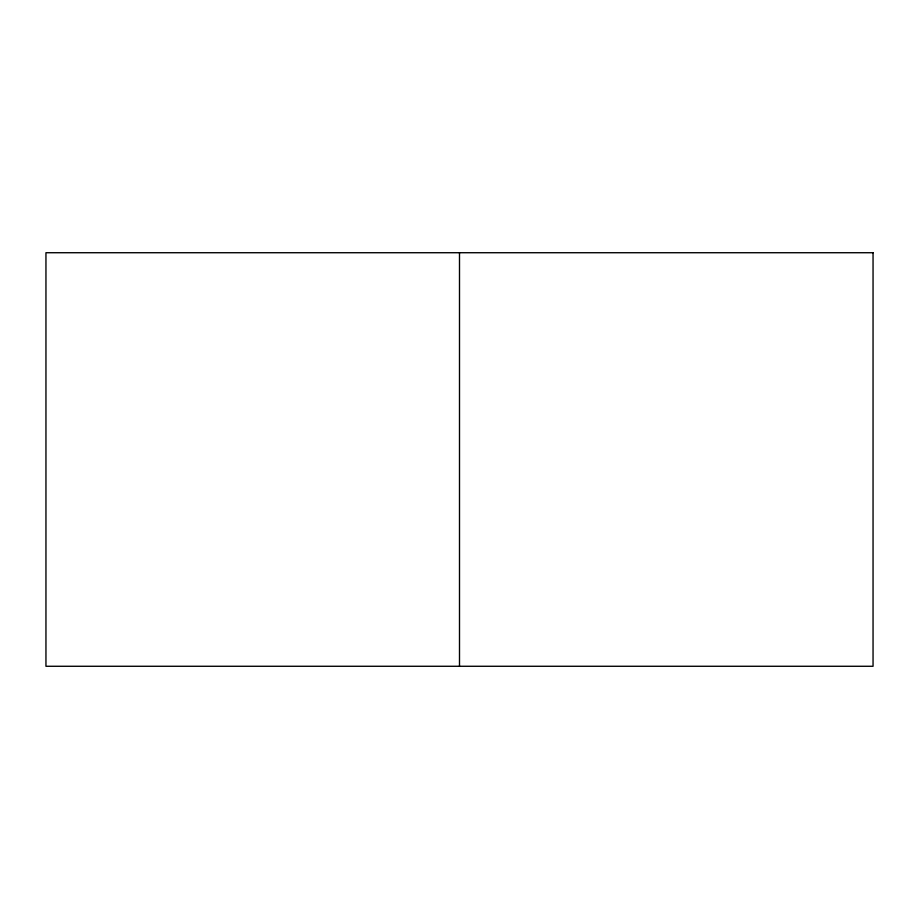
<?xml version="1.0" encoding="UTF-8"?>
<svg xmlns="http://www.w3.org/2000/svg" width="919" height="919" viewBox="0 0 919 919"><rect width="100%" height="100%" fill="white"/><g stroke="black" fill="none" stroke-linecap="round" stroke-linejoin="round"><path stroke-width="1.38" d="M459.5 252.725L459.5 666.275M873.05 252.725L45.95 252.725L45.95 666.275L873.05 666.275L873.05 252.725"/></g></svg>
